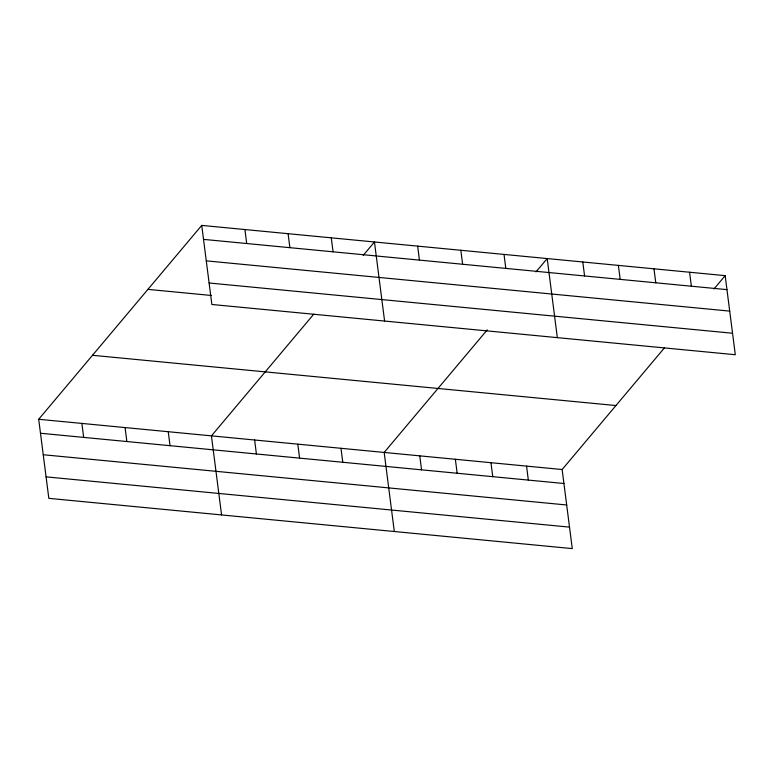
<?xml version="1.0" encoding="UTF-8"?>
<svg xmlns="http://www.w3.org/2000/svg" width="774" height="774" viewBox="0 0 774 774"><rect width="100%" height="100%" fill="white"/><g stroke="black" fill="none" stroke-linecap="round" stroke-linejoin="round"><path stroke-width="1.16" d="M664.44 347.874L562.137 469.528L572.267 548.602L48.83 498.35L38.7 419.276L201.733 225.398L725.17 275.65L735.3 354.724L211.863 304.472L201.733 225.398M313.741 314.196L211.437 435.859L221.567 514.933M363.258 255.314L374.461 241.981L384.591 321.055M487.243 329.869L384.175 452.442L394.305 531.515M535.995 271.897L547.199 258.564L557.328 337.638M713.967 288.983L725.17 275.65M203.523 239.379L726.96 289.631M206.271 260.857L729.718 311.109M209.106 282.994L732.552 333.246M147.931 289.379L211.505 295.484M92.503 355.295L615.94 405.547M38.7 419.276L562.137 469.528M40.49 433.247L563.936 483.508M43.238 454.735L566.684 504.987M46.082 476.861L569.519 527.123M689.576 272.235L691.366 286.216M653.982 268.82L655.771 282.8M618.387 265.405L620.177 279.375M582.793 261.98L584.583 275.96M504.019 254.423L505.809 268.394M526.543 466.112L528.342 480.083M490.958 462.697L492.748 476.668M460.83 250.273L462.62 264.253M455.364 459.272L457.153 473.253M417.65 246.132L419.44 260.103M419.769 455.857L421.559 469.837M331.282 237.841L333.072 251.811M340.986 448.291L342.776 462.272M288.092 233.69L289.892 247.67M297.806 444.15L299.596 458.121M244.913 229.539L246.703 243.52M254.617 440L256.407 453.98M168.248 431.708L170.038 445.689M125.069 427.567L126.859 441.538M81.88 423.417L83.679 437.397"/></g></svg>
